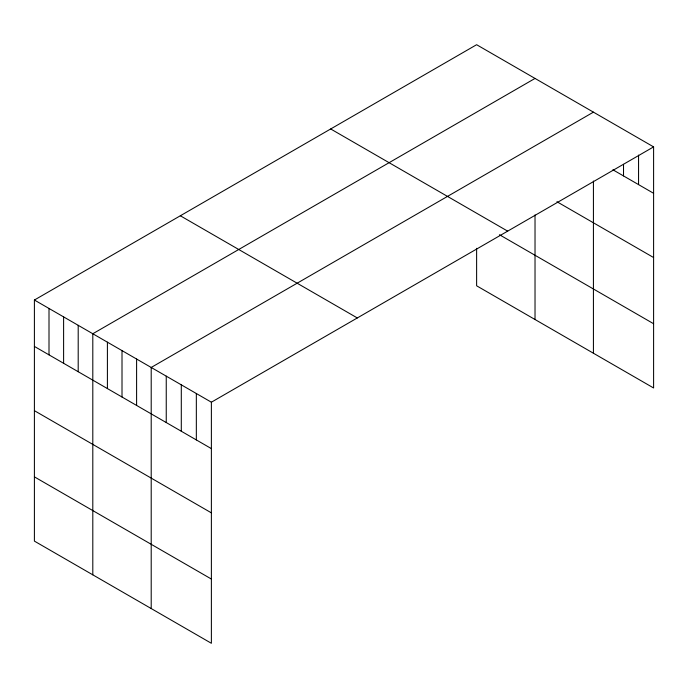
<?xml version="1.0" encoding="UTF-8"?>
<svg xmlns="http://www.w3.org/2000/svg" width="688" height="688" viewBox="0 0 688 688"><rect width="100%" height="100%" fill="white"/><g stroke="black" fill="none" stroke-linecap="round" stroke-linejoin="round"><path stroke-width="1.03" d="M653.6 146.888L211.379 402.205L211.379 643.289L34.4 541.112L34.4 300.028L476.621 44.711L653.6 146.888L653.6 387.972L476.621 285.795L476.621 248.316M535.023 78.432L92.803 333.749L92.803 574.824M593.426 112.153L151.205 367.461L151.205 608.545M612.896 169.79L653.6 193.294M556.927 201.722L653.6 257.536M330.687 128.966L507.667 231.142M499.436 234.72L653.6 323.73M180.333 215.774L357.313 317.951M34.4 300.028L211.379 402.205M34.4 346.425L211.379 448.61M34.4 410.676L211.379 512.852M34.4 476.861L211.379 579.038M638.559 155.084L638.559 184.608M623.517 164.32L623.517 175.922M593.426 181.039L593.426 353.236M535.023 214.931L535.023 319.516M196.338 393.519L196.338 439.924M181.297 384.833L181.297 431.238M166.247 376.147L166.247 422.552M136.602 359.033L136.602 405.438M122.008 350.605L122.008 397.01M107.405 342.177L107.405 388.574M78.2 325.312L78.2 371.718M63.606 316.884L63.606 363.29M49.003 308.456L49.003 354.862"/></g></svg>
